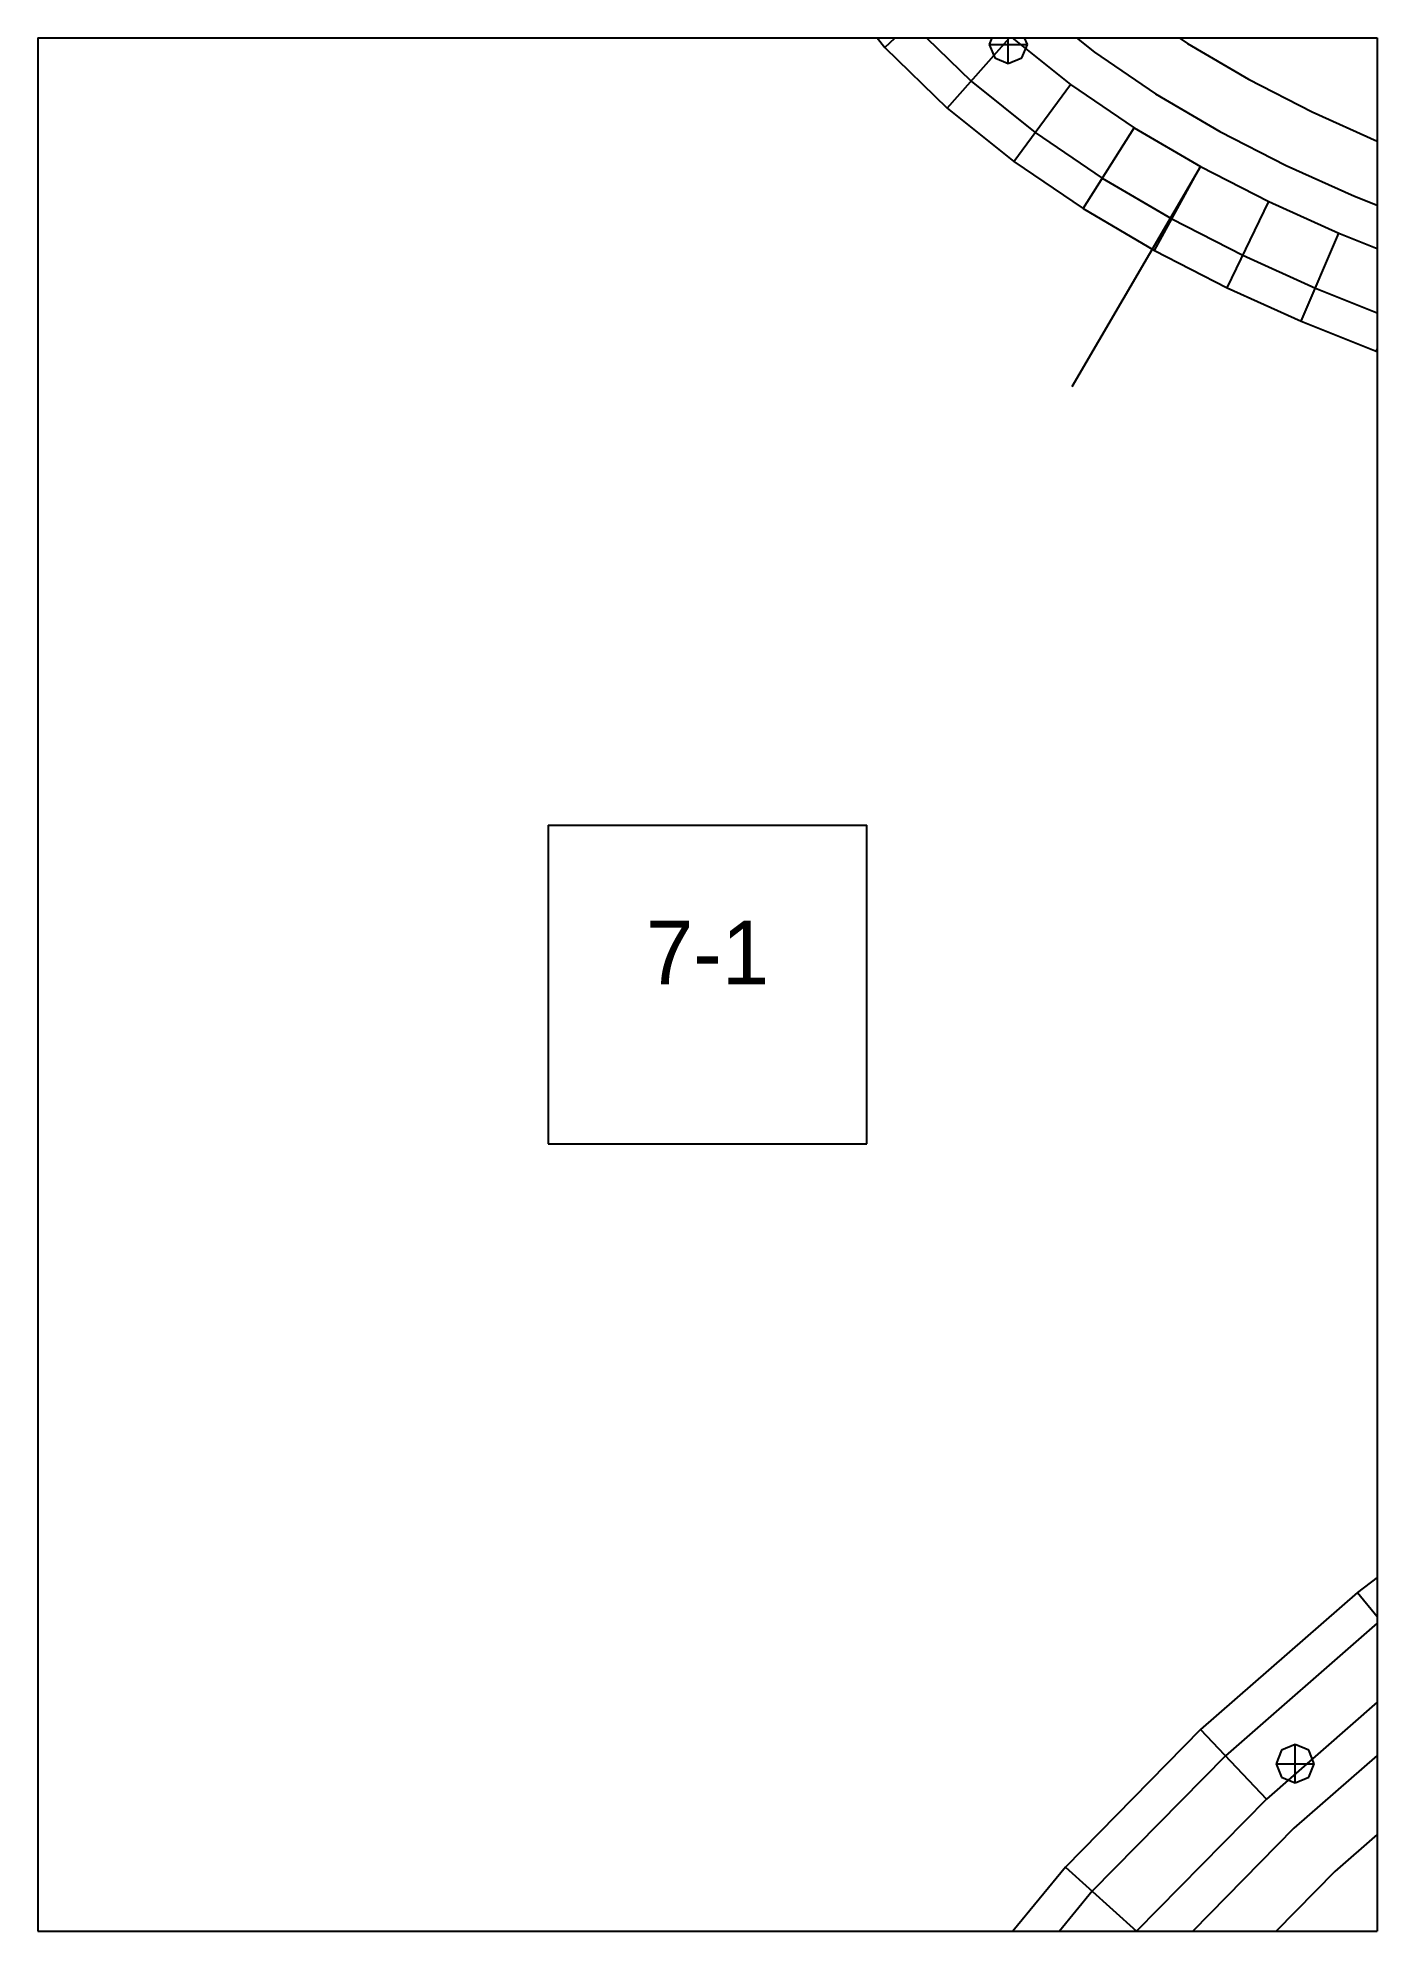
# Paper-space layout 'Plan 7-1' of a CAD drawing. Header units: metres, sheet in millimetres. Extents: x 0 to 210, y 0 to 297.
# The model-space entities are those that its viewports show. They can reach past a viewport. Long polylines and large blocks are cut down to what shows.
import ezdxf
from ezdxf.enums import TextEntityAlignment as Align

# ---------------------------------------------------------------- set-up
doc = ezdxf.new("R2010")
doc.units = ezdxf.units.M
for name, color, linetype in [('default', 7, 'Continuous'), ('TEXTLAYER', 7, 'Continuous'), ('VIEWPORTS', 7, 'Continuous')]:
    doc.layers.add(name, color=color, linetype=linetype)

msp = doc.modelspace()

# ---------------------------------------------------------------- linework, layer by layer
at = {"color": 9}
for p, q in [((0, -1485), (0, -1782)), ((210, -1485), (210, -1782)), ((210, -1485), (210, -1782)), ((0, -1782), (210, -1782)), ((0, -1782), (210, -1782)), ((0, -1782), (0, -2079)), ((210, -1782), (420, -1782)), ((210, -1782), (210, -2079)), ((210, -1782), (420, -1782)), ((210, -1782), (210, -2079)), ((80, -1905.5), (130, -1905.5)), ((80, -1905.5), (80, -1955.5)), ((130, -1955.5), (130, -1905.5)), ((80, -1955.5), (130, -1955.5)), ((0, -2079), (210, -2079)), ((0, -2079), (210, -2079)), ((0, -2079), (0, -2376)), ((210, -2079), (420, -2079)), ((210, -2079), (210, -2376)), ((210, -2079), (420, -2079)), ((210, -2079), (210, -2376))]:
    msp.add_line(p, q, dxfattribs=at)
at = {"layer": 'default', "color": 7, "linetype": 'Continuous'}
for p, q in [((123.99, -1772.51), (132.81, -1783.49)), ((132.81, -1783.49), (143.91, -1773.39)), ((143.91, -1773.39), (152.54, -1781.8)), ((143.91, -1773.39), (152.54, -1781.8)), ((156.71, -1777.08), (165.68, -1784.26)), ((171.23, -1776.74), (180.25, -1782.86)), ((136.99, -1779.69), (146.34, -1788.8)), ((142.6, -1793.04), (152.54, -1781.8)), ((150.03, -1780.91), (149.16, -1783.03)), ((152.16, -1780.03), (150.03, -1780.91)), ((154.28, -1780.91), (152.16, -1780.03)), ((152.16, -1786.03), (152.16, -1780.03)), ((152.54, -1781.8), (161.94, -1789.33)), ((152.54, -1781.8), (161.94, -1789.33)), ((155.16, -1783.03), (154.28, -1780.91)), ((132.81, -1783.49), (142.6, -1793.04)), ((149.16, -1783.03), (150.03, -1785.15)), ((149.16, -1783.03), (155.16, -1783.03)), ((154.28, -1785.15), (155.16, -1783.03)), ((165.68, -1784.26), (175.26, -1790.77)), ((180.25, -1782.86), (189.85, -1788.48)), ((150.03, -1785.15), (152.16, -1786.03)), ((152.16, -1786.03), (154.28, -1785.15)), ((146.34, -1788.8), (156.38, -1796.85)), ((153.02, -1801.4), (161.94, -1789.33)), ((161.94, -1789.33), (171.9, -1796.1)), ((161.94, -1789.33), (171.9, -1796.1)), ((175.26, -1790.77), (185.36, -1796.68)), ((189.85, -1788.48), (199.81, -1793.59)), ((142.6, -1793.04), (153.02, -1801.4)), ((199.81, -1793.59), (210.13, -1798.25)), ((163.89, -1808.78), (171.9, -1796.1)), ((171.9, -1796.1), (182.33, -1802.2)), ((171.9, -1796.1), (182.33, -1802.2)), ((185.36, -1796.68), (195.75, -1802.01)), ((156.38, -1796.85), (166.91, -1804)), ((210.13, -1798.25), (220.72, -1802.49)), ((153.02, -1801.4), (163.89, -1808.78)), ((182.33, -1802.2), (162.11, -1836.72)), ((175.11, -1815.35), (182.33, -1802.2)), ((182.33, -1802.2), (193.02, -1807.68)), ((182.33, -1802.2), (193.02, -1807.68)), ((195.75, -1802.01), (206.46, -1806.85)), ((166.91, -1804), (177.83, -1810.4)), ((186.5, -1821.2), (193.02, -1807.68)), ((193.02, -1807.68), (203.99, -1812.65)), ((193.02, -1807.68), (203.99, -1812.65)), ((206.46, -1806.85), (217.41, -1811.24)), ((163.89, -1808.78), (175.11, -1815.35)), ((177.83, -1810.4), (188.96, -1816.11)), ((198.11, -1826.45), (203.99, -1812.65)), ((203.99, -1812.65), (215.18, -1817.13)), ((203.99, -1812.65), (215.18, -1817.13)), ((175.11, -1815.35), (186.5, -1821.2)), ((188.96, -1816.11), (200.33, -1821.25)), ((209.87, -1831.16), (215.18, -1817.13)), ((186.5, -1821.2), (198.11, -1826.45)), ((200.33, -1821.25), (211.87, -1825.87)), ((198.11, -1826.45), (209.87, -1831.16)), ((209.87, -1831.16), (222.03, -1835.49)), ((234.87, -2004.8), (206.92, -2025.87)), ((238.12, -2009.42), (210.49, -2030.26)), ((206.92, -2025.87), (182.33, -2047.37)), ((206.92, -2025.87), (216.38, -2037.52)), ((210.49, -2030.26), (186.21, -2051.48)), ((216.38, -2037.52), (192.63, -2058.28)), ((216.38, -2037.52), (192.63, -2058.28)), ((220.35, -2042.41), (196.95, -2062.86)), ((182.33, -2047.37), (161.14, -2068.96)), ((182.33, -2047.37), (192.63, -2058.28)), ((186.21, -2051.48), (165.34, -2072.74)), ((195.03, -2050.61), (194.15, -2052.73)), ((197.15, -2049.73), (195.03, -2050.61)), ((199.27, -2050.61), (197.15, -2049.73)), ((197.15, -2055.73), (197.15, -2049.73)), ((200.15, -2052.73), (199.27, -2050.61)), ((226.25, -2049.66), (203.37, -2069.66)), ((194.15, -2052.73), (195.03, -2054.86)), ((194.15, -2052.73), (200.15, -2052.73)), ((195.03, -2054.86), (197.15, -2055.73)), ((197.15, -2055.73), (199.27, -2054.86)), ((199.27, -2054.86), (200.15, -2052.73)), ((192.63, -2058.28), (172.29, -2079)), ((192.63, -2058.28), (172.29, -2079)), ((196.95, -2062.86), (176.97, -2083.21)), ((161.14, -2068.96), (143.44, -2090.44)), ((161.14, -2068.96), (172.29, -2079)), ((203.37, -2069.66), (183.92, -2089.46)), ((165.34, -2072.74), (147.96, -2093.83)), ((172.29, -2079), (155.45, -2099.43)), ((172.29, -2079), (155.45, -2099.43))]:
    msp.add_line(p, q, dxfattribs=at)

# ---------------------------------------------------------------- texts
at = {"layer": 'TEXTLAYER', "color": 1}
msp.add_text('7-1', height=10, dxfattribs=at).set_placement((105, -1930.5), align=Align.CENTER)

psp = doc.layouts.new('Plan 7-1')

# ---------------------------------------------------------------- viewports
at = {"layer": 'VIEWPORTS'}
psp.add_viewport(center=(105, 148.5), size=(210, 297), view_center_point=(105, -1930.5), view_height=297, dxfattribs=at)

doc.saveas('drawing.dxf')
